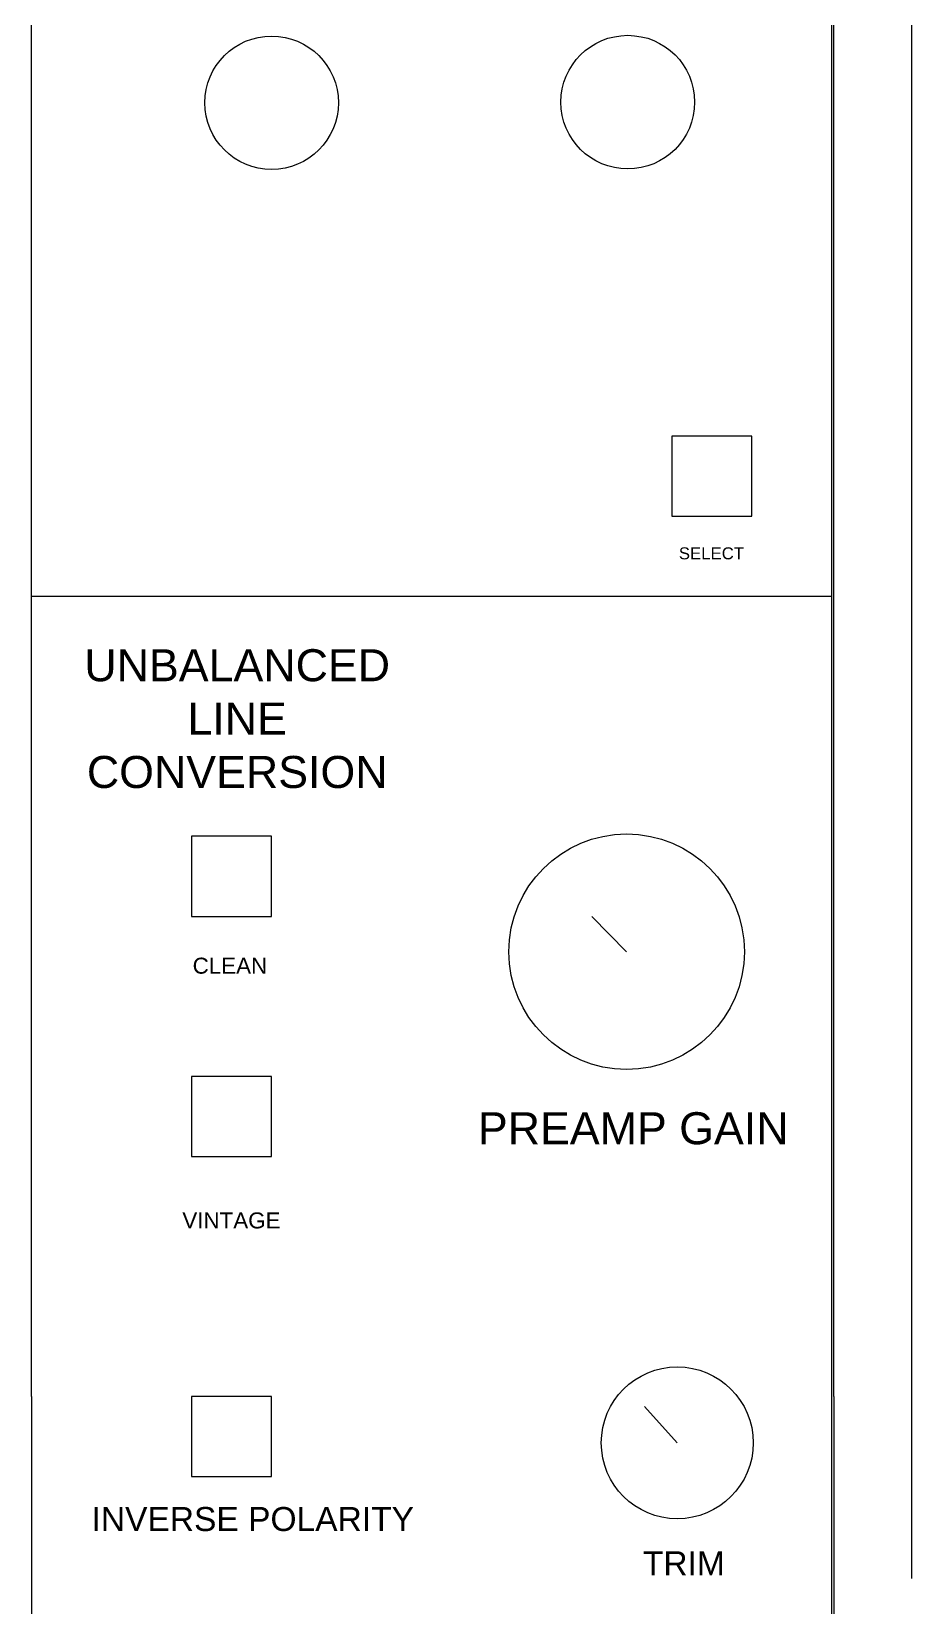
# Model space of a CAD drawing. Header units: inches. Extents: x 50 to 455, y -1657 to 1150.
# Drawn here: x 50.1 to 160, y 556.4 to 753.3 of the extents above; entities that cross this region are included whole.
import ezdxf

# ---------------------------------------------------------------- set-up
doc = ezdxf.new("R2010")
doc.units = ezdxf.units.IN
doc.header["$MEASUREMENT"] = 0
doc.layers.get('0').update_dxf_attribs({"lineweight": 25, "true_color": 0xffffff})
doc.styles.add('textstyle16', font='')
doc.styles.add('textstyle17', font='')
doc.styles.add('textstyle18', font='')
doc.styles.add('textstyle57', font='')
doc.styles.add('textstyle63', font='')
doc.styles.add('textstyle64', font='')
doc.styles.add('textstyle65', font='')
doc.styles.get('textstyle16').set_extended_font_data('Liberation Sans')
doc.styles.get('textstyle17').set_extended_font_data('Liberation Sans')
doc.styles.get('textstyle18').set_extended_font_data('Liberation Sans')
doc.styles.get('textstyle57').set_extended_font_data('Liberation Sans')
doc.styles.get('textstyle63').set_extended_font_data('Liberation Sans')
doc.styles.get('textstyle64').set_extended_font_data('Liberation Sans')
doc.styles.get('textstyle65').set_extended_font_data('Liberation Sans')

msp = doc.modelspace()

# ---------------------------------------------------------------- linework, layer by layer
for p, q in [((150.06, -1657.27), (150.06, 942.73)), ((50.06, 742.73), (50.06, 772.73)), ((150.28, 742.73), (150.28, 772.73)), ((50.06, 682.73), (50.06, 742.73)), ((150.28, 682.73), (150.28, 742.73)), ((130.06, 702.73), (130.06, 692.73)), ((140.06, 702.73), (130.06, 702.73)), ((140.06, 692.73), (140.06, 702.73)), ((130.06, 692.73), (140.06, 692.73)), ((50.06, 582.73), (50.06, 682.73)), ((50.06, 682.73), (100.06, 682.73)), ((100.06, 682.73), (150.06, 682.73)), ((150.28, 582.73), (150.28, 682.73)), ((70.06, 652.73), (70.06, 642.73)), ((80.06, 652.73), (70.06, 652.73)), ((80.06, 642.73), (80.06, 652.73)), ((70.06, 642.73), (80.06, 642.73)), ((120.06, 642.73), (124.41, 638.31)), ((70.06, 622.73), (70.06, 612.73)), ((80.06, 622.73), (70.06, 622.73)), ((80.06, 612.73), (80.06, 622.73)), ((70.06, 612.73), (80.06, 612.73)), ((50.06, 582.73), (50.06, 182.73)), ((70.06, 582.73), (70.06, 572.73)), ((80.06, 582.73), (70.06, 582.73)), ((80.06, 572.73), (80.06, 582.73)), ((126.65, 581.46), (130.74, 576.94)), ((150.28, 582.73), (150.28, 182.73)), ((70.06, 572.73), (80.06, 572.73))]:
    msp.add_line(p, q)
at = {"color": 4, "true_color": 0x00ffff}
msp.add_line((160, 940), (160, 560), dxfattribs=at)
for centre, radius in [((80.06, 744.39), 8.34), ((124.56, 744.47), 8.35), ((124.41, 638.31), 14.71), ((130.74, 576.94), 9.49)]:
    msp.add_circle(centre, radius)

# ---------------------------------------------------------------- texts
at = {"char_height": 1}
for s, insert, attachment_point, style in [('\\C7;\\H1.5;SELECT', (135.01, 688.08), 5, 'textstyle57'), ('\\C7;\\H4;UNBALANCED\\PLINE \\PCONVERSION', (75.76, 667.41), 5, 'textstyle63'), ('\\C7;\\H2;CLEAN', (74.85, 636.55), 5, 'textstyle64'), ('\\C7;\\H4;PREAMP GAIN', (105.83, 618.25), 1, 'textstyle18'), ('\\C7;\\H2;VINTAGE', (75.04, 604.72), 5, 'textstyle65'), ('\\C7;\\H3;INVERSE POLARITY', (57.56, 568.92), 1, 'textstyle16'), ('\\C7;\\H3;TRIM', (126.44, 563.39), 1, 'textstyle17')]:
    msp.add_mtext(s, dxfattribs=dict(at, insert=insert, attachment_point=attachment_point, style=style))

doc.saveas('drawing.dxf')
